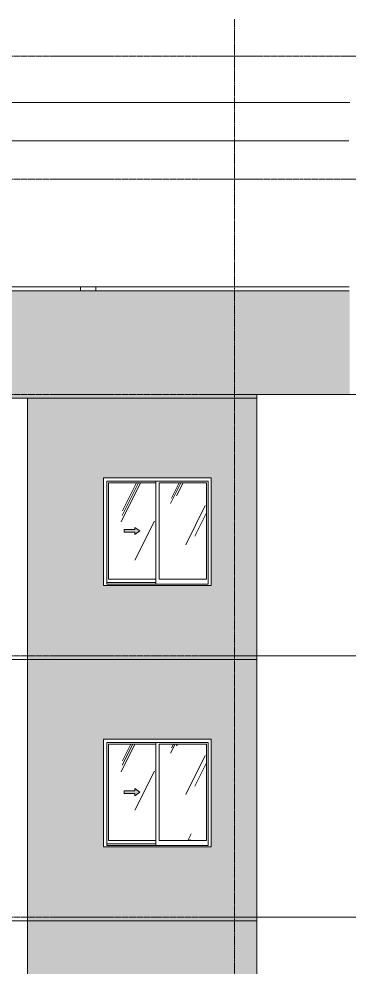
# Model space of a CAD drawing. Header units: millimetres. Extents: x 25061 to 259291, y -8723 to 35400.
# Drawn here: x 223510 to 227800, y 21950 to 34286 of the extents above; entities that cross this region are included whole.
import ezdxf

# ---------------------------------------------------------------- set-up
doc = ezdxf.new("R2010")
doc.units = ezdxf.units.MM
for name, pattern in [('1 NÉT CALL OUT', [6, 3, -3]), ('Centre', [31.75, 6.35, -4.7625, 15.875, -4.7625]), ('Grid Line', [22.225, 12.7, -3.175, 3.175, -3.175])]:
    doc.linetypes.add(name, pattern=pattern)
for name, color, linetype, lineweight in [('0-2', 50, 'Continuous', 5), ('A-DETL-GENF', 92, 'Continuous', 9), ('A-DETL-GENF-3', 92, '1 NÉT CALL OUT', 9), ('A-FLOR-LEVL-2', 51, 'Centre', 9), ('A-GLAZ', 151, 'Continuous', 9), ('A-GLAZ-1', 7, '1 NÉT CALL OUT', 9), ('A-WALL', 113, 'Continuous', 9), ('A-WALL-PATT-3', 111, 'Continuous', 5), ('I-WALL', 2, 'Continuous', 9), ('S-BEAM-3', 7, 'Continuous', 9), ('S-COLS', 52, 'Continuous', 9), ('S-GRID-1', 1, 'Grid Line', 9)]:
    doc.layers.add(name, color=color, linetype=linetype, lineweight=lineweight)
pattern_1 = [(63.435, (-78970.7, 14236.3), (-0.002, 1625.6), [567.96, -3066.99]), (63.435, (-80596.3, 14236.3), (-0.002, 1625.6), [567.96, -3066.99]), (63.435, (-78192.5, 14550.35), (-0.002, 1625.6), [567.96, -3066.99]), (63.435, (-79818.1, 14550.35), (-0.002, 1625.6), [567.96, -3066.99]), (63.435, (-78310.3, 14439.5), (-0.002, 1625.6), [567.96, -3066.99]), (63.435, (-79935.9, 14439.5), (-0.002, 1625.6), [567.96, -3066.99]), (63.435, (-78430.35, 15074.4), (-0.002, 1625.6), [276.055, -3358.9]), (63.435, (-80055.95, 15074.4), (-0.002, 1625.6), [276.055, -3358.9]), (63.435, (-78508.9, 14976.15), (-0.002, 1625.6), [567.96, -3066.99]), (63.435, (-80134.5, 14976.15), (-0.002, 1625.6), [567.96, -3066.99]), (63.435, (-78495, 15046.7), (-0.002, 1625.6), [567.96, -3066.99]), (63.435, (-80120.6, 15046.7), (-0.002, 1625.6), [567.96, -3066.99]), (63.435, (-79150.9, 14737.2), (-0.002, 1625.6), [567.96, -3066.99]), (63.435, (-80776.5, 14737.2), (-0.002, 1625.6), [567.96, -3066.99]), (63.435, (-79137, 14820.35), (-0.002, 1625.6), [567.96, -3066.99]), (63.435, (-80762.6, 14820.35), (-0.002, 1625.6), [567.96, -3066.99]), (63.435, (-79133.3, 14880.3), (-0.002, 1625.6), [567.96, -3066.99]), (63.435, (-80758.9, 14880.3), (-0.002, 1625.6), [567.96, -3066.99])]

# ---------------------------------------------------------------- blocks, each defined once
blk = doc.blocks.new('NCV_TKTC_KET CAU_rvt-2-TKCS_MẶT CẮT 2')
at = {"layer": 'S-BEAM-3'}
for p, q in [((-60778, 33200), (-53453, 33200)), ((-60768, 32700), (-53463, 32700))]:
    blk.add_line(p, q, dxfattribs=at)
blk = doc.blocks.new('G1_SOF - BO TRU - 200x200-3061822-TKCS_MẶT CẮT 2')
at = {"layer": 'S-COLS'}
for p, q in [((-48853, 30750), (-48853, 30800)), ((-48653, 30800), (-48853, 30800)), ((-48653, 30800), (-48653, 30750))]:
    blk.add_line(p, q, dxfattribs=at)
blk = doc.blocks.new('1_FAMILY RVT - W01-WxH 1400x1400xmm-V338-TKCS_MẶT CẮT 2')
at = {"layer": 'A-DETL-GENF-3'}
blk.add_hatch(color=256, dxfattribs=at).paths.add_polyline_path([(-56248, 24176), (-56180, 24224), (-56248, 24271), (-56248, 24241), (-56384, 24241), (-56384, 24207), (-56248, 24207)])
at = {"layer": 'A-GLAZ'}
h = blk.add_hatch(dxfattribs=at)
h.set_pattern_fill('FP_35', color=256, style=0, pattern_type=2)
h.set_pattern_definition(pattern_1)
h.paths.add_polyline_path([(-56589, 23597), (-55975, 23597), (-55975, 24851), (-56589, 24851), (-56589, 24056)])
h.paths.add_polyline_path([(-56248, 24176), (-56248, 24207), (-56384, 24207), (-56384, 24241), (-56248, 24241), (-56248, 24271), (-56180, 24224), (-56205, 24207)])
h = blk.add_hatch(dxfattribs=at)
h.set_pattern_fill('FP_35', color=256, style=0, pattern_type=2)
h.set_pattern_definition(pattern_1)
h.paths.add_polyline_path([(-55930, 23597), (-55316, 23597), (-55316, 24851), (-55930, 24851), (-55930, 24056)])
at = {"layer": 'A-DETL-GENF'}
for p, q in [((-56384, 24241), (-56384, 24207)), ((-56384, 24241), (-56248, 24241)), ((-56248, 24241), (-56384, 24241)), ((-56384, 24241), (-56384, 24207)), ((-56384, 24207), (-56248, 24207)), ((-56384, 24207), (-56248, 24207)), ((-56248, 24271), (-56248, 24241)), ((-56180, 24224), (-56248, 24271)), ((-56180, 24224), (-56248, 24271)), ((-56248, 24271), (-56248, 24241)), ((-56180, 24224), (-56248, 24176)), ((-56248, 24176), (-56180, 24224)), ((-56248, 24207), (-56248, 24176)), ((-56248, 24207), (-56248, 24176))]:
    blk.add_line(p, q, dxfattribs=at)
at = {"layer": 'A-GLAZ'}
for p, q in [((-55253, 24914), (-56653, 24914)), ((-56653, 24914), (-56653, 23514)), ((-56612, 24873), (-55293, 24873)), ((-56612, 23533), (-56612, 24873)), ((-56589, 24851), (-56589, 23597)), ((-55975, 24851), (-56589, 24851)), ((-55975, 24873), (-55975, 23533)), ((-55930, 23597), (-55930, 24851)), ((-55930, 24851), (-55316, 24851)), ((-55316, 24851), (-55316, 23597)), ((-55293, 23533), (-55293, 24873)), ((-55253, 24914), (-55253, 23514)), ((-56589, 23597), (-55975, 23597)), ((-55316, 23597), (-55930, 23597)), ((-55253, 23514), (-56653, 23514)), ((-55975, 23553), (-56612, 23553)), ((-55975, 23553), (-56612, 23553)), ((-55293, 23533), (-56612, 23533))]:
    blk.add_line(p, q, dxfattribs=at)
blk = doc.blocks.new('1_FAMILY RVT - W01-WxH 1400x1400xmm-V356-TKCS_MẶT CẮT 2')
at = {"layer": 'A-DETL-GENF-3'}
blk.add_hatch(color=256, dxfattribs=at).paths.add_polyline_path([(-56248, 27576), (-56180, 27624), (-56248, 27671), (-56248, 27641), (-56384, 27641), (-56384, 27607), (-56248, 27607)])
at = {"layer": 'A-GLAZ'}
h = blk.add_hatch(dxfattribs=at)
h.set_pattern_fill('FP_35', color=256, style=0, pattern_type=2)
h.set_pattern_definition(pattern_1)
h.paths.add_polyline_path([(-56589, 26997), (-55975, 26997), (-55975, 28251), (-56589, 28251), (-56589, 27607)])
h.paths.add_polyline_path([(-56248, 27576), (-56248, 27607), (-56384, 27607), (-56384, 27641), (-56248, 27641), (-56248, 27671), (-56180, 27624), (-56205, 27607)])
h = blk.add_hatch(dxfattribs=at)
h.set_pattern_fill('FP_35', color=256, style=0, pattern_type=2)
h.set_pattern_definition(pattern_1)
h.paths.add_polyline_path([(-55930, 26997), (-55316, 26997), (-55316, 28251), (-55930, 28251), (-55930, 27757)])
at = {"layer": 'A-DETL-GENF'}
for p, q in [((-56384, 27641), (-56384, 27607)), ((-56384, 27641), (-56248, 27641)), ((-56248, 27641), (-56384, 27641)), ((-56384, 27641), (-56384, 27607)), ((-56248, 27671), (-56248, 27641)), ((-56180, 27624), (-56248, 27671)), ((-56180, 27624), (-56248, 27671)), ((-56248, 27671), (-56248, 27641)), ((-56384, 27607), (-56248, 27607)), ((-56384, 27607), (-56248, 27607)), ((-56180, 27624), (-56248, 27576)), ((-56248, 27576), (-56180, 27624)), ((-56248, 27607), (-56248, 27576)), ((-56248, 27607), (-56248, 27576))]:
    blk.add_line(p, q, dxfattribs=at)
at = {"layer": 'A-GLAZ'}
for p, q in [((-55253, 28314), (-56653, 28314)), ((-56653, 28314), (-56653, 26914)), ((-56612, 28273), (-55293, 28273)), ((-56612, 26933), (-56612, 28273)), ((-56589, 28251), (-56589, 26997)), ((-55975, 28251), (-56589, 28251)), ((-55975, 28273), (-55975, 26933)), ((-55930, 26997), (-55930, 28251)), ((-55930, 28251), (-55316, 28251)), ((-55316, 28251), (-55316, 26997)), ((-55293, 26933), (-55293, 28273)), ((-55253, 28314), (-55253, 26914)), ((-55253, 26914), (-56653, 26914)), ((-55975, 26953), (-56612, 26953)), ((-55975, 26953), (-56612, 26953)), ((-55293, 26933), (-56612, 26933)), ((-56589, 26997), (-55975, 26997)), ((-55316, 26997), (-55930, 26997))]:
    blk.add_line(p, q, dxfattribs=at)

msp = doc.modelspace()

# ---------------------------------------------------------------- hatches: boundary and pattern name
at = {"layer": 'A-WALL-PATT-3'}
msp.add_hatch(color=256, dxfattribs=at).paths.add_polyline_path([(173820.2, 29350), (175010.2, 29350), (175010.2, 29400), (175020.2, 29400), (175020.2, 29350), (203735.2, 29350), (203735.2, 29400), (204085.2, 29400), (204085.2, 29350), (226600.2, 29350), (226600.2, 29400), (227810.1, 29400), (227810.1, 30750), (173820.2, 30750), (173820.2, 29451.9)])
h = msp.add_hatch(color=256, dxfattribs=at)
h.paths.add_polyline_path([(226600.2, 25950), (226600.2, 29350), (223620.2, 29350), (223620.2, 25950), (226027.1, 25950)])
h.paths.add_polyline_path([(226010.2, 26914.4), (224610.2, 26914.4), (224610.2, 28314.4), (226010.2, 28314.4), (226010.2, 26933.5)])
h = msp.add_hatch(color=256, dxfattribs=at)
h.paths.add_polyline_path([(226600.2, 22550), (226600.2, 25950), (223620.2, 25950), (223620.2, 22550), (226027.1, 22550)])
h.paths.add_polyline_path([(224651.1, 23514.4), (224610.2, 23514.4), (224610.2, 24914.4), (226010.2, 24914.4), (226010.2, 23514.4), (225969.3, 23514.4)])
h = msp.add_hatch(color=256, dxfattribs=at)
h.paths.add_polyline_path([(226010.2, 19150), (226600.2, 19150), (226600.2, 22550), (223620.2, 22550), (223620.2, 19150), (225969.3, 19150)])
h.paths.add_polyline_path([(224610.2, 20114.4), (224610.2, 21514.4), (226010.2, 21514.4), (226010.2, 20114.4), (224651.1, 20114.4)])

# ---------------------------------------------------------------- linework, layer by layer
at = {"layer": 'A-FLOR-LEVL-2'}
for p, q in [((147110.2, 33800), (255566.7, 33800)), ((147110.2, 32200), (255566.7, 32200)), ((147110.2, 29400), (255566.7, 29400)), ((147110.2, 26000), (255566.7, 26000)), ((147110.2, 22600), (255566.7, 22600))]:
    msp.add_line(p, q, dxfattribs=at)
at = {"layer": 'A-WALL'}
for p, q in [((227800.2, 30800), (220495.2, 30800)), ((227800.1, 29400), (226600.2, 29400)), ((226600.2, 29400), (226600.2, 15800)), ((223610.2, 29350), (220135.2, 29350)), ((226600.2, 29350), (223610.2, 29350)), ((223620.2, 29350), (223620.2, 5550)), ((226600.2, 25950), (220125.2, 25950)), ((226600.2, 25950), (223610.2, 25950)), ((227800.1, 26000), (226600.2, 26000)), ((226600.2, 26000), (227800.1, 26000)), ((227800.1, 22600), (226600.2, 22600)), ((226600.2, 22600), (227800.1, 22600)), ((226600.2, 22550), (220125.2, 22550)), ((226600.2, 22550), (223610.2, 22550))]:
    msp.add_line(p, q, dxfattribs=at)
at = {"layer": 'I-WALL'}
msp.add_line((227800.2, 30750), (173820.2, 30750), dxfattribs=at)
at = {"layer": 'S-GRID-1'}
for p, q in [((226310.2, 30285.9), (226310.2, 34285.9)), ((226310.2, -3283.1), (226310.2, 30285.9))]:
    msp.add_line(p, q, dxfattribs=at)

# ---------------------------------------------------------------- block references
at = {"layer": '0-2'}
msp.add_blockref('NCV_TKTC_KET CAU_rvt-2-TKCS_MẶT CẮT 2', (281262.8, 0), dxfattribs=at)
at = {"layer": 'A-GLAZ-1'}
for name in ['1_FAMILY RVT - W01-WxH 1400x1400xmm-V356-TKCS_MẶT CẮT 2', '1_FAMILY RVT - W01-WxH 1400x1400xmm-V338-TKCS_MẶT CẮT 2']:
    msp.add_blockref(name, (281262.8, 0), dxfattribs=at)
at = {"layer": 'S-COLS'}
msp.add_blockref('G1_SOF - BO TRU - 200x200-3061822-TKCS_MẶT CẮT 2', (273162.8, 0), dxfattribs=at)

doc.saveas('drawing.dxf')
